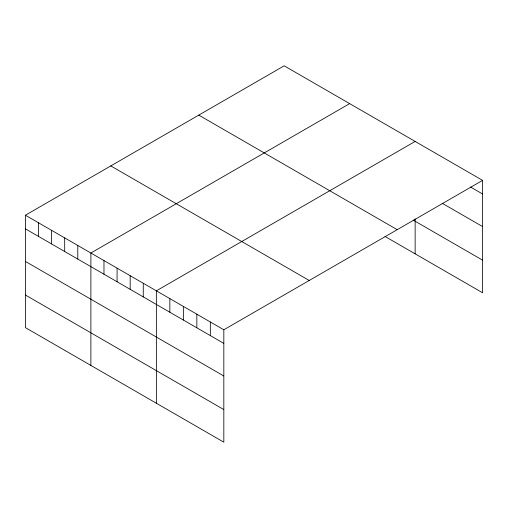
<?xml version="1.0" encoding="UTF-8"?>
<svg xmlns="http://www.w3.org/2000/svg" width="508" height="508" viewBox="0 0 508 508"><rect width="100%" height="100%" fill="white"/><g stroke="black" fill="none" stroke-linecap="round" stroke-linejoin="round"><path stroke-width="0.76" d="M482.6 180.378L223.825 329.781L223.825 442.182L25.4 327.622L25.4 215.221L284.175 65.818L482.6 180.378L482.6 292.779L385.013 236.442M349.656 103.626L90.881 253.022L90.881 365.423M415.138 141.427L156.362 290.83L156.362 403.231M470.459 186.982L482.6 193.993M442.119 203.219L482.6 226.593M413.169 220.097L482.6 260.179M198.78 115.119L397.205 229.679M110.795 165.919L309.22 280.479M25.4 215.221L223.825 329.781M25.4 228.835L223.825 343.395M25.4 261.43L223.825 375.996M25.4 295.021L223.825 409.581M415.138 218.942L415.138 253.829M210.331 321.989L210.331 335.604M196.844 314.198L196.844 327.812M183.35 306.413L183.35 320.021M169.856 298.621L169.856 312.236M143.269 283.267L143.269 296.882M130.169 275.711L130.169 289.319M117.075 268.148L117.075 281.762M103.975 260.585L103.975 274.199M77.787 245.466L77.787 259.074M64.687 237.903L64.687 251.517M51.594 230.34L51.594 243.954M38.494 222.783L38.494 236.391"/></g></svg>
